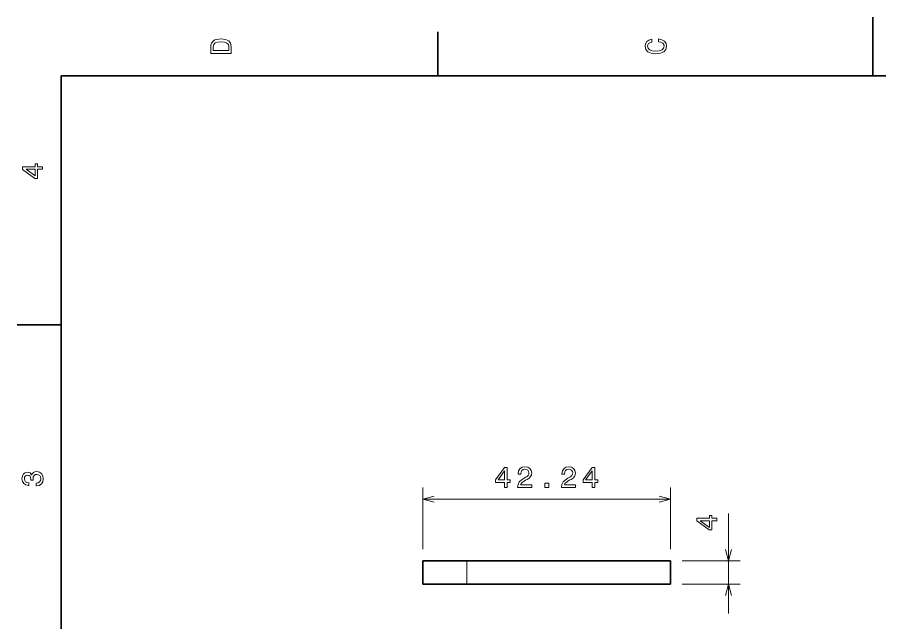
# Model space of a CAD drawing. Extents: x 0 to 297, y 0 to 210.
# Drawn here: x 2.5 to 149.7, y 106.6 to 210 of the extents above; entities that cross this region are included whole.
import ezdxf

# ---------------------------------------------------------------- set-up
doc = ezdxf.new("R2010")
doc.units = 0

msp = doc.modelspace()

# ---------------------------------------------------------------- linework, layer by layer
at = {"color": 7, "lineweight": 35, "ltscale": 0.25}
msp.add_line((148.5, 200), (148.5, 210), dxfattribs=at)
at = {"color": 7, "lineweight": 35, "ltscale": 0.1875}
for p, q in [((74.300003, 200), (74.300003, 207.5)), ((10, 157.5), (2.5, 157.5)), ((79.24247, 117.18959), (71.74247, 117.18959)), ((79.24247, 113.18959), (71.74247, 113.18959))]:
    msp.add_line(p, q, dxfattribs=at)
at = {"color": 7, "lineweight": 35}
for p, q in [((287, 200), (10, 200)), ((10, 200), (10, 10)), ((79.24247, 117.18959), (113.983887, 117.18959)), ((79.24247, 113.18959), (113.983887, 113.18959))]:
    msp.add_line(p, q, dxfattribs=at)
at = {"color": 7, "lineweight": 13, "ltscale": 0.262889}
for p, q in [((71.74247, 119.18959), (71.74247, 129.705154)), ((113.983887, 119.18959), (113.983887, 129.705154))]:
    msp.add_line(p, q, dxfattribs=at)
at = {"color": 7, "lineweight": 13}
msp.add_line((71.74247, 127.705154), (113.983887, 127.705154), dxfattribs=at)
at = {"color": 7, "lineweight": 13, "ltscale": 0.425901}
msp.add_line((123.900513, 108.18959), (123.900513, 125.225632), dxfattribs=at)
at = {"color": 7, "lineweight": 35, "ltscale": 0.1}
for p, q in [((71.74247, 113.18959), (71.74247, 117.18959)), ((113.983887, 113.18959), (113.983887, 117.18959))]:
    msp.add_line(p, q, dxfattribs=at)
at = {"color": 7, "lineweight": 13, "ltscale": 0.1}
msp.add_line((79.24247, 113.18959), (79.24247, 117.18959), dxfattribs=at)
at = {"color": 7, "lineweight": 13, "ltscale": 0.247916}
for p, q in [((115.983887, 117.18959), (125.900513, 117.18959)), ((115.983887, 113.18959), (125.900513, 113.18959))]:
    msp.add_line(p, q, dxfattribs=at)
at = {"color": 7, "lineweight": 13}
for points in [[(35.533215, 204.994965), (35.533215, 203.829971), (39.033215, 203.829971), (39.033215, 204.994965), (38.922264, 205.544678), (38.584366, 205.953171), (38.034657, 206.205338), (37.283215, 206.296112), (36.516644, 206.215424), (36.21405, 206.114563), (35.971977, 205.973343), (35.644165, 205.56485), (35.563473, 205.297562)], [(111.93206, 205.817017), (112.35569, 205.716141), (112.658287, 205.549713), (112.844887, 205.317734), (112.905403, 205.045395), (112.814629, 204.71759), (112.54229, 204.460388), (112.098488, 204.28891), (111.483215, 204.233429), (110.872986, 204.28891), (110.424141, 204.455338), (110.151802, 204.71254), (110.055984, 205.045395), (110.106415, 205.287476), (110.247627, 205.494247), (110.474571, 205.655624), (110.787247, 205.766571), (110.787247, 206.245682), (110.308144, 206.094391), (109.94503, 205.832138), (109.718086, 205.474075), (109.637398, 205.045395), (109.763474, 204.510818), (110.116501, 204.10231), (110.696472, 203.840057), (111.483215, 203.749283), (112.269958, 203.840057), (112.84993, 204.10231), (113.208, 204.510818), (113.329041, 205.045395), (113.233215, 205.51442), (112.965927, 205.892654), (112.527161, 206.159943), (111.93206, 206.301163)], [(35.951801, 204.959656), (36.027451, 205.342941), (36.259438, 205.605194), (36.672985, 205.761536), (37.283215, 205.811966), (37.873272, 205.756485), (38.286816, 205.600143), (38.533936, 205.332855), (38.614628, 204.959656), (38.614628, 204.298996), (35.951801, 204.298996)], [(6.833213, 184.02739), (6.833213, 184.481277), (5.965778, 184.481277), (5.965778, 184.98056), (5.56232, 184.98056), (5.56232, 184.481277), (3.408862, 184.481277), (3.408862, 184.022339), (5.521974, 182.489197), (5.965778, 182.489197), (5.965778, 184.02739)], [(5.56232, 182.912827), (3.993876, 184.02739), (5.56232, 184.02739)], [(85.66851, 129.705154), (86.122398, 129.705154), (86.122398, 130.572586), (86.621681, 130.572586), (86.621681, 130.976059), (86.122398, 130.976059), (86.122398, 133.129501), (85.663467, 133.129501), (84.130325, 131.016403), (84.130325, 130.572586), (85.66851, 130.572586)], [(84.553955, 130.976059), (85.66851, 132.544479), (85.66851, 130.976059)], [(87.896606, 129.705154), (90.302223, 129.705154), (90.302223, 130.13887), (88.400925, 130.13887), (88.506836, 130.3759), (88.688393, 130.572586), (89.248192, 130.930649), (89.545746, 131.081955), (89.878593, 131.298813), (90.115631, 131.55098), (90.251793, 131.848526), (90.302223, 132.186417), (90.216492, 132.610062), (89.979462, 132.942917), (89.616348, 133.154709), (89.147324, 133.230362), (88.663177, 133.144638), (88.295021, 132.907608), (88.057991, 132.529373), (87.977295, 132.030075), (87.977295, 131.959488), (88.436234, 131.959488), (88.436234, 131.999832), (88.481621, 132.342758), (88.61779, 132.594925), (88.834648, 132.756302), (89.122108, 132.811783), (89.414619, 132.761337), (89.631477, 132.635269), (89.77269, 132.438583), (89.82312, 132.191452), (89.787819, 131.959488), (89.691994, 131.762802), (89.530609, 131.591324), (89.308708, 131.440018), (89.011162, 131.278641), (88.516922, 130.965958), (88.168945, 130.633102), (87.962166, 130.22966), (87.896606, 129.720291)], [(95.368652, 129.705154), (97.774269, 129.705154), (97.774269, 130.13887), (95.872971, 130.13887), (95.978882, 130.3759), (96.160439, 130.572586), (96.720238, 130.930649), (97.017792, 131.081955), (97.350639, 131.298813), (97.587677, 131.55098), (97.723839, 131.848526), (97.774269, 132.186417), (97.688538, 132.610062), (97.451508, 132.942917), (97.088394, 133.154709), (96.61937, 133.230362), (96.135223, 133.144638), (95.767067, 132.907608), (95.530037, 132.529373), (95.449341, 132.030075), (95.449341, 131.959488), (95.908279, 131.959488), (95.908279, 131.999832), (95.953667, 132.342758), (96.089836, 132.594925), (96.306694, 132.756302), (96.594154, 132.811783), (96.886665, 132.761337), (97.103523, 132.635269), (97.244736, 132.438583), (97.295166, 132.191452), (97.259865, 131.959488), (97.16404, 131.762802), (97.002655, 131.591324), (96.780754, 131.440018), (96.483208, 131.278641), (95.988968, 130.965958), (95.640991, 130.633102), (95.434212, 130.22966), (95.368652, 129.720291)], [(100.612602, 129.705154), (101.06649, 129.705154), (101.06649, 130.572586), (101.565773, 130.572586), (101.565773, 130.976059), (101.06649, 130.976059), (101.06649, 133.129501), (100.607559, 133.129501), (99.074417, 131.016403), (99.074417, 130.572586), (100.612602, 130.572586)], [(99.498047, 130.976059), (100.612602, 132.544479), (100.612602, 130.976059)], [(5.73379, 129.979111), (5.769093, 129.979111), (6.253242, 130.059799), (6.616354, 130.296829), (6.848343, 130.670029), (6.934078, 131.164276), (6.848343, 131.688766), (6.626441, 132.082138), (6.273415, 132.334305), (5.819525, 132.425079), (5.521974, 132.384735), (5.279899, 132.273788), (5.0933, 132.092224), (4.957133, 131.850143), (4.684798, 132.177963), (4.251081, 132.293961), (3.857709, 132.218307), (3.560158, 132.00145), (3.373559, 131.648422), (3.307997, 131.164276), (3.388689, 130.710388), (3.610591, 130.362396), (3.963617, 130.135452), (4.432637, 130.059799), (4.46794, 130.059799), (4.46794, 130.508652), (4.145173, 130.548996), (3.913184, 130.680115), (3.771974, 130.891937), (3.721542, 131.189484), (3.761888, 131.451736), (3.867795, 131.643372), (4.039265, 131.759369), (4.271254, 131.804764), (4.518372, 131.759369), (4.684798, 131.638336), (4.785663, 131.426514), (4.815922, 131.139053), (4.810879, 130.942368), (5.209294, 130.942368), (5.199208, 131.189484), (5.244596, 131.507217), (5.365634, 131.744247), (5.56232, 131.885452), (5.819525, 131.935883), (6.112032, 131.880417), (6.328891, 131.734161), (6.465058, 131.502167), (6.510447, 131.194534), (6.460014, 130.876801), (6.308718, 130.644821), (6.066643, 130.498566), (5.73379, 130.443085)], [(92.515198, 129.705154), (93.211159, 129.705154), (93.211159, 130.456589), (92.515198, 130.456589)], [(121.900513, 123.98497), (121.900513, 124.438858), (121.033073, 124.438858), (121.033073, 124.938156), (120.629616, 124.938156), (120.629616, 124.438858), (118.476158, 124.438858), (118.476158, 123.979935), (120.589272, 122.446793), (121.033073, 122.446793), (121.033073, 123.98497)], [(120.629616, 122.870438), (119.061172, 123.98497), (120.629616, 123.98497)]]:
    msp.add_lwpolyline(points, close=True, dxfattribs=at)
for points in [[(73.674316, 128.222794), (71.74247, 127.705154), (73.674316, 127.187515)], [(112.052032, 127.187515), (113.983887, 127.705154), (112.052032, 128.222794)], [(123.382874, 119.121445), (123.900513, 117.18959), (124.418152, 119.121445)], [(124.418152, 111.257736), (123.900513, 113.18959), (123.382874, 111.257736)]]:
    msp.add_lwpolyline(points, dxfattribs=at)

doc.saveas('drawing.dxf')
